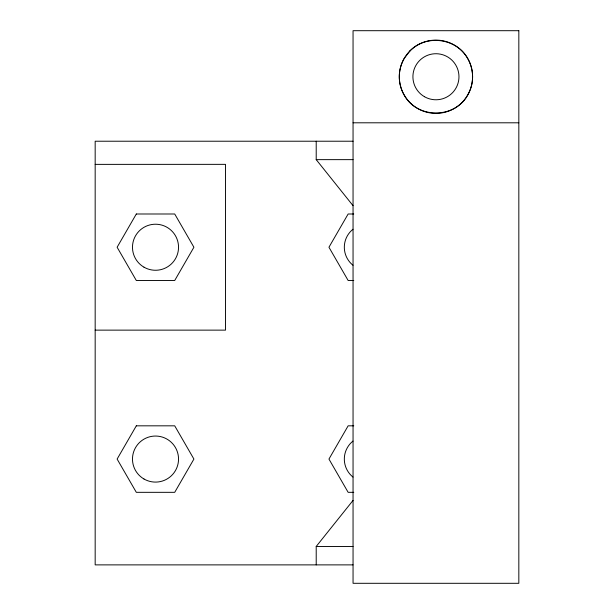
<?xml version="1.0" encoding="UTF-8"?>
<svg xmlns="http://www.w3.org/2000/svg" width="614" height="614" viewBox="0 0 614 614"><rect width="100%" height="100%" fill="white"/><g stroke="black" fill="none" stroke-linecap="round" stroke-linejoin="round"><path stroke-width="0.92" d="M316.21 564.88L316.21 546.46L353.05 500.41M353.05 122.8L518.83 122.8M353.05 141.22L95.17 141.22L95.17 564.88L353.05 564.88M316.21 141.22L316.21 159.64L353.05 159.64M95.17 164.375L225.507 164.352L225.507 330.132L95.17 330.132M353.764 213.994L348.146 213.994L328.95 247.242L348.146 280.498L353.764 280.498M353.764 425.824L348.146 425.824L328.95 459.072L348.146 492.328L353.764 492.328M316.21 546.46L353.05 546.46M316.21 159.64L353.05 205.69M352.989 265.248A23.025 23.025 0 0 1 352.989 229.245M352.989 477.078A23.025 23.025 0 0 1 352.989 441.075M136.316 213.994L117.12 247.242L136.316 280.498L174.714 280.498L193.909 247.242L174.714 213.994L136.316 213.994M136.316 425.824L117.12 459.072L136.316 492.328L174.714 492.328L193.909 459.072L174.714 425.824L136.316 425.824M410.029 50.839L404.204 58.43A37.991 37.254 0 0 0 404.204 95.07C417.036 118.939 454.844 118.932 467.676 95.07A37.991 37.254 0 0 0 467.676 58.43C456.448 38.106 426.139 34.123 410.029 50.839M518.83 30.7L353.05 30.7L353.05 583.3L518.83 583.3L518.83 30.7M143.998 479.012A23.025 23.025 0 0 0 178.536 459.072A23.025 23.025 0 0 0 143.998 439.133A23.025 23.025 0 0 0 143.998 479.012M143.998 267.182A23.025 23.025 0 0 0 178.536 247.242A23.025 23.025 0 0 0 143.998 227.303A23.025 23.025 0 0 0 143.998 267.182M424.427 96.69A23.025 23.025 0 0 0 458.965 76.75A23.025 23.025 0 0 0 424.427 56.81A23.025 23.025 0 0 0 424.427 96.69M417.62 108.486A36.648 36.648 0 0 0 472.588 76.75A36.648 36.648 0 0 0 417.62 45.014A36.648 36.648 0 0 0 417.62 108.486"/></g></svg>
